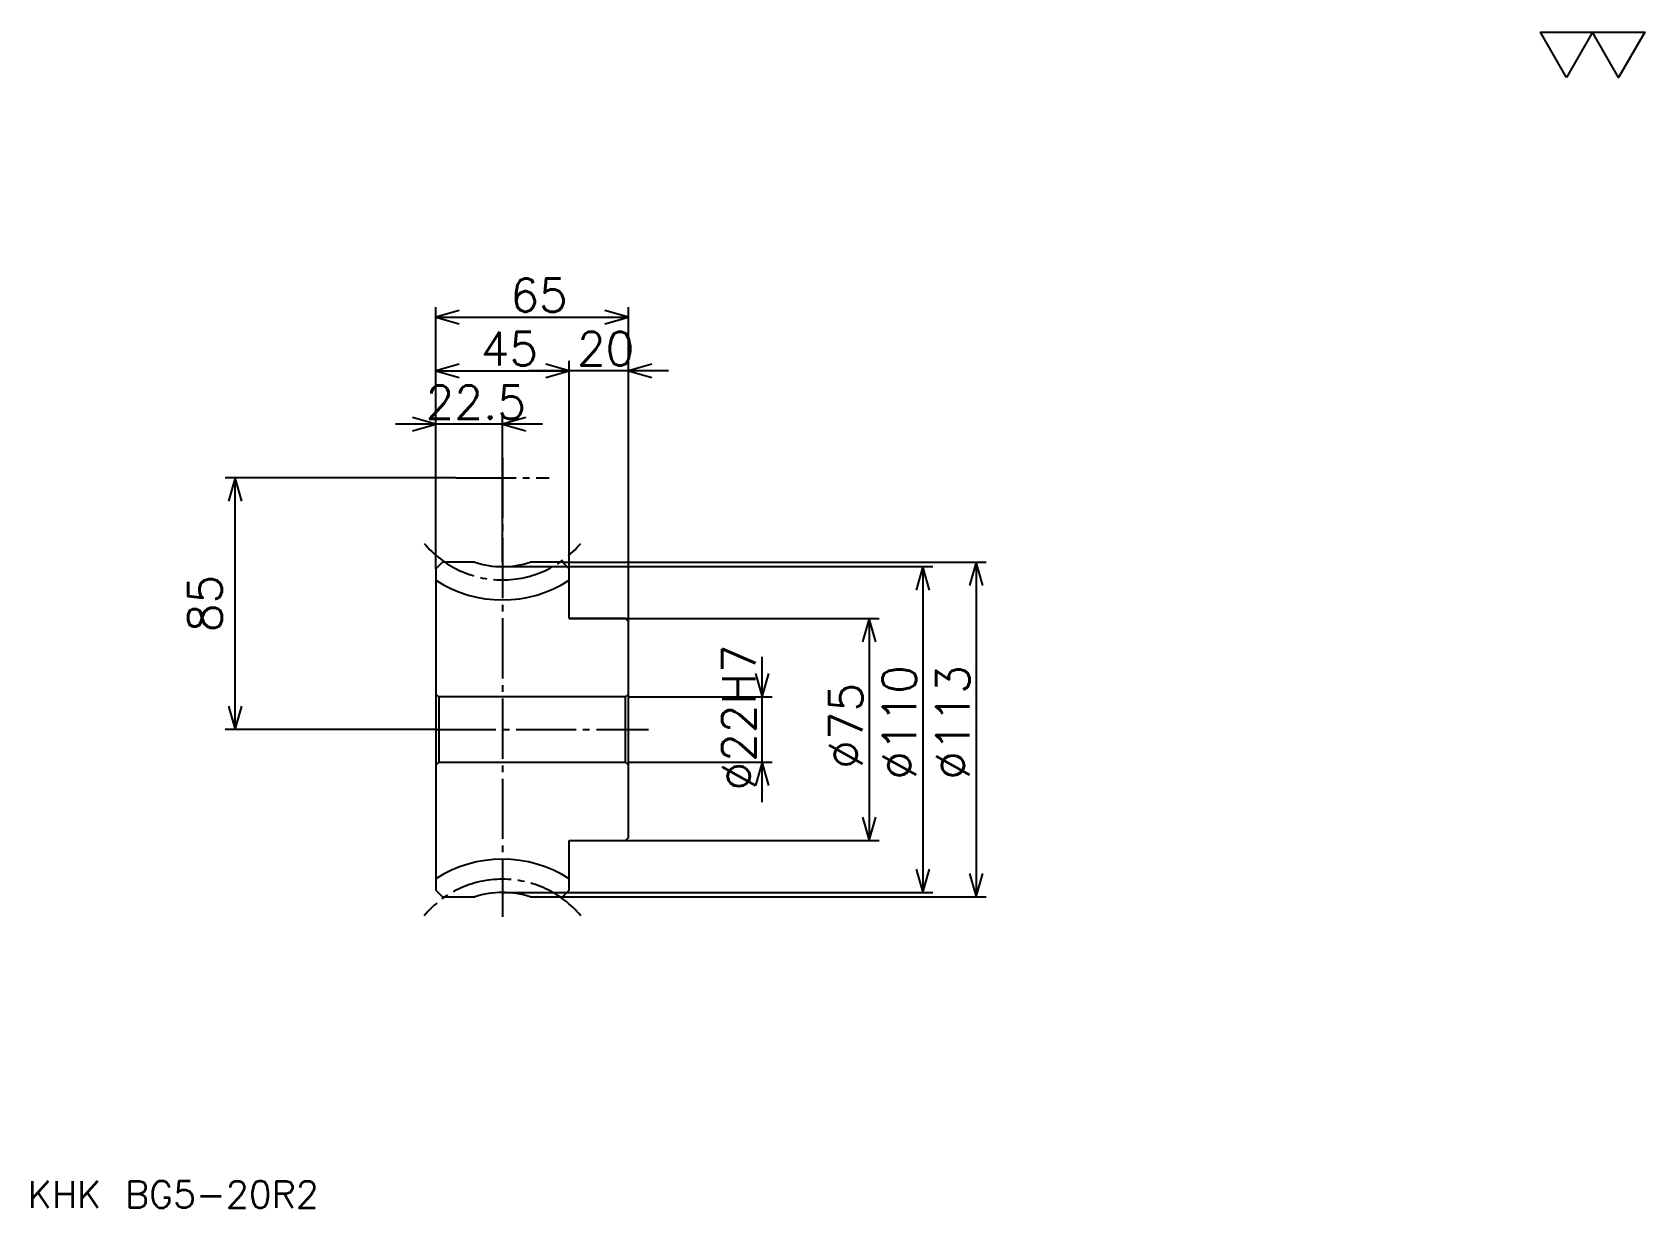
# Model space of a CAD drawing. Extents: x 24 to 568, y 25 to 422.
import ezdxf

# ---------------------------------------------------------------- set-up
doc = ezdxf.new("R2010")
doc.units = 0
doc.linetypes.add('DASHDOT', pattern=[27.096776, 20.322581, -2.258065, 2.258065, -2.258065])
doc.layers.get('0').update_dxf_attribs({"linetype": 'CONTINUOUS'})
doc.layers.add('DASHDOT', color=6, linetype='DASHDOT')
doc.styles.add('KANJI', font='TXT', dxfattribs={"bigfont": 'BIGFONT'})

msp = doc.modelspace()

# ---------------------------------------------------------------- linework, layer by layer
at = {"color": 5}
for p, q in [((160.322571, 242.790314), (160.322571, 328.870972)), ((225.322571, 242.790314), (225.322571, 328.870972)), ((160.322571, 325.483856), (225.322571, 325.483856)), ((205.322571, 242.790314), (205.322571, 310.806458)), ((160.322571, 307.419342), (205.322571, 307.419342)), ((238.870956, 307.419342), (191.774185, 307.419342)), ((196.370956, 289.354828), (146.774185, 289.354828)), ((182.822571, 242.790314), (182.822571, 292.741943)), ((167.096771, 271.290314), (89.193542, 271.290314)), ((92.580635, 186.290314), (92.580635, 271.290314)), ((160.322571, 240.532257), (160.322571, 242.790314)), ((182.822571, 241.290314), (225.322571, 241.290314)), ((203.064514, 242.790314), (225.322571, 242.790314)), ((205.322571, 240.532257), (205.322571, 242.790314)), ((225.322571, 242.790314), (346.129028, 242.790314)), ((225.322571, 222.790314), (225.322571, 242.790314)), ((225.322571, 241.290314), (328.064514, 241.290314)), ((324.677399, 241.290314), (324.677399, 131.290314)), ((342.741943, 242.790314), (342.741943, 129.790314)), ((205.322571, 223.790314), (225.322571, 223.790314)), ((225.322571, 223.790314), (310, 223.790314)), ((306.612885, 223.790314), (306.612885, 148.790314)), ((270.483856, 161.741928), (270.483856, 210.838699)), ((225.322571, 197.290314), (273.870972, 197.290314)), ((160.322571, 186.290314), (89.193535, 186.290314)), ((225.322571, 175.290314), (273.870972, 175.290314)), ((205.322571, 148.790314), (225.322571, 148.790314)), ((225.322571, 148.790314), (310, 148.790314)), ((182.822571, 131.290314), (225.322571, 131.290314)), ((225.322571, 131.290314), (328.064514, 131.290314)), ((203.064514, 129.790314), (225.322571, 129.790314)), ((225.322571, 129.790314), (346.129028, 129.790314))]:
    msp.add_line(p, q, dxfattribs=at)
at = {"color": 4}
for p, q in [((225.322571, 198.290314), (224.322571, 197.290314)), ((160.322571, 174.290314), (161.322571, 175.290314)), ((225.322571, 174.290314), (224.322571, 175.290314))]:
    msp.add_line(p, q, dxfattribs=at)
at = {"color": 7}
msp.add_lwpolyline([(541.935486, 406.451599), (533.129028, 421.716125), (568.354858, 421.716125), (559.548401, 406.451599), (550.741943, 421.716125), (541.935486, 406.451599)], dxfattribs=at)
at = {"color": 5}
for points in [[(168.2258, 327.741943), (160.322571, 325.483856), (168.2258, 323.225769)], [(217.419342, 323.225769), (225.322571, 325.483856), (217.419342, 327.741943)], [(168.2258, 309.677429), (160.322571, 307.419342), (168.2258, 305.161285)], [(197.419342, 305.161285), (205.322571, 307.419342), (197.419342, 309.677429)], [(197.419342, 305.161285), (205.322571, 307.419342), (197.419342, 309.677429)], [(233.2258, 309.677429), (225.322571, 307.419342), (233.2258, 305.161285)], [(152.419342, 287.096771), (160.322571, 289.354828), (152.419342, 291.612885)], [(190.7258, 291.612885), (182.822571, 289.354828), (190.7258, 287.096771)], [(94.838699, 263.387085), (92.580635, 271.290314), (90.322571, 263.387085)], [(326.935486, 233.387085), (324.677399, 241.290314), (322.419312, 233.387085)], [(345, 234.887085), (342.741943, 242.790314), (340.483856, 234.887085)], [(308.870972, 215.887085), (306.612885, 223.790314), (304.354797, 215.887085)], [(268.2258, 205.193542), (270.483856, 197.290314), (272.741913, 205.193542)], [(90.322571, 194.193542), (92.580635, 186.290314), (94.838699, 194.193542)], [(272.741913, 167.387085), (270.483856, 175.290314), (268.2258, 167.387085)], [(304.354797, 156.693542), (306.612885, 148.790314), (308.870972, 156.693542)], [(322.419312, 139.193542), (324.677399, 131.290314), (326.935486, 139.193542)], [(340.483856, 137.693542), (342.741943, 129.790314), (345, 137.693542)]]:
    msp.add_lwpolyline(points, dxfattribs=at)
at = {"color": 4}
for points in [[(173.455078, 242.790314), (162.580643, 242.790314), (160.322571, 240.532257), (160.322571, 174.290314)], [(205.322571, 223.790314), (205.322571, 240.532257), (203.064514, 242.790314), (192.190063, 242.790314)], [(205.322571, 148.790314), (224.322571, 148.790314), (225.322571, 149.790314), (225.322571, 222.790314), (224.322571, 223.790314), (205.322571, 223.790314)], [(160.322571, 198.290314), (161.322571, 197.290314), (161.322571, 175.290314), (224.322571, 175.290314), (224.322571, 197.290314), (161.322571, 197.290314)], [(160.322571, 174.290314), (160.322571, 132.04837), (162.580643, 129.790314), (173.455078, 129.790314)], [(192.190063, 129.790314), (203.064514, 129.790314), (205.322571, 132.04837), (205.322571, 148.790314)]]:
    msp.add_lwpolyline(points, dxfattribs=at)
for centre, radius, start, end in [((182.822571, 271.290314), 30, 251.80512638, 288.19487096), ((182.822571, 271.290314), 41.25, 236.94426804, 303.05573196), ((182.822571, 101.290314), 41.25, 56.94426804, 123.05573196), ((182.822571, 101.290314), 30, 71.80512904, 108.19487362)]:
    msp.add_arc(centre, radius, start, end, dxfattribs=at)
at = {"layer": 'DASHDOT', "color": 7}
for p, q in [((182.822571, 278.064514), (182.822571, 123.016121)), ((167.096771, 271.290314), (198.54837, 271.290314)), ((160.322571, 186.290314), (232.096771, 186.290314))]:
    msp.add_line(p, q, dxfattribs=at)
for centre, start, end in [((182.822571, 271.290314), 220.00000249, 319.99999751), ((182.822571, 101.290314), 40.00000249, 139.99999751)]:
    msp.add_arc(centre, 34.48, start, end, dxfattribs=at)

# ---------------------------------------------------------------- texts
at = {"color": 7, "style": 'KANJI'}
for s, height, p in [('65', 11.290323, (185.483856, 327.290314)), ('45', 11.290323, (175.483856, 309.2258)), ('20', 11.290323, (207.983856, 309.2258)), ('22.5', 11.290323, (156.895157, 291.161285)), ('KHK BG5-20R2', 9.032258, (22.580645, 24.838709))]:
    msp.add_text(s, height=height, dxfattribs=at).set_placement(p)
for s, p in [('85', (88.064507, 219.193542)), ('%%c22H7', (268.2258, 165.685471)), ('%%c110', (322.419312, 169.354828)), ('%%c113', (340.483856, 169.354828)), ('%%c75', (304.354797, 173.024185))]:
    msp.add_text(s, height=11.290323, rotation=90, dxfattribs=at).set_placement(p)

doc.saveas('drawing.dxf')
